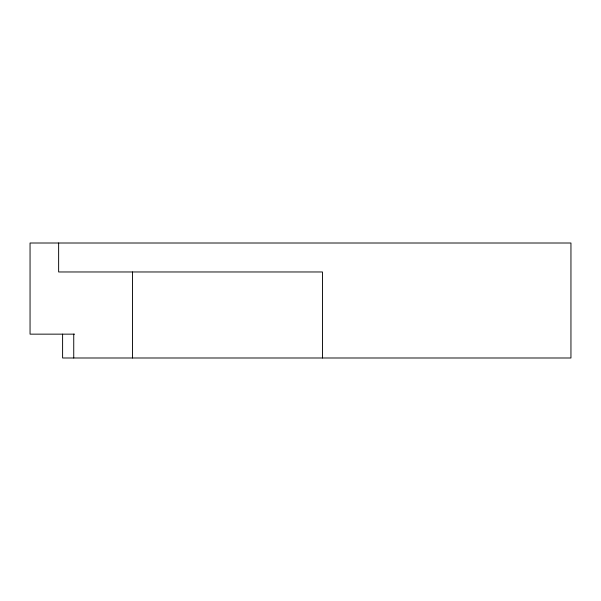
<?xml version="1.0" encoding="UTF-8"?>
<svg xmlns="http://www.w3.org/2000/svg" width="601" height="601" viewBox="0 0 601 601"><rect width="100%" height="100%" fill="white"/><g stroke="black" fill="none" stroke-linecap="round" stroke-linejoin="round"><path stroke-width="0.9" d="M74.584 334.148L30.05 334.148L30.05 243.007L570.95 243.007L570.95 357.993L62.602 357.993L62.602 334.148M322.459 357.993L322.459 271.968L58.635 271.968L58.635 243.007M132.536 271.968L132.536 357.993M73.743 334.148L73.743 357.993"/></g></svg>
